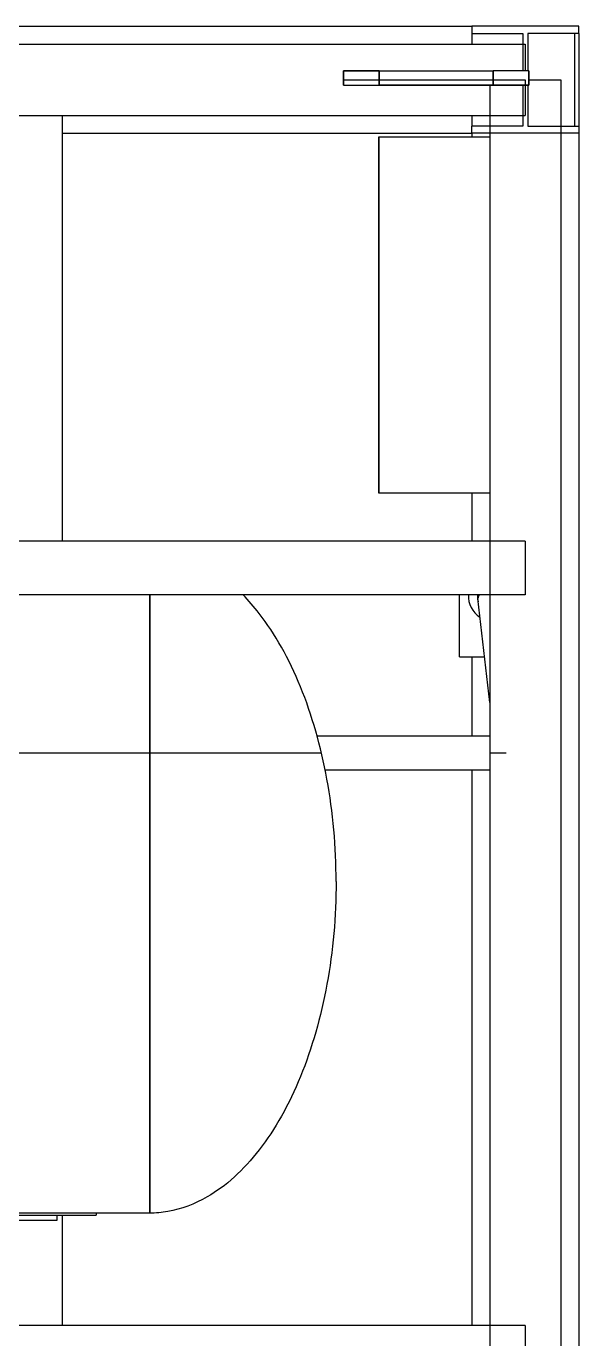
# Model space of a CAD drawing. Header units: inches. Extents: x 517790 to 538444, y 301815 to 302461.
# Drawn here: x 517895.002 to 517895.733, y 302338.991 to 302340.729 of the extents above; entities that cross this region are included whole.
import ezdxf

# ---------------------------------------------------------------- set-up
doc = ezdxf.new("R2010")
doc.units = ezdxf.units.IN
doc.header["$MEASUREMENT"] = 0
doc.layers.add('硅胶总平面底图 工艺装置区', color=253, linetype='Continuous')

msp = doc.modelspace()

# ---------------------------------------------------------------- linework, layer by layer
at = {"layer": '硅胶总平面底图 工艺装置区', "color": 253, "linetype": 'Continuous', "lineweight": -3}
for p, q in [((517893.811, 302340.7293), (517895.5919, 302340.7293)), ((517895.7335, 302340.7293), (517895.5919, 302340.7293)), ((517895.5919, 302340.7293), (517895.5919, 302340.7198)), ((517895.5919, 302340.7198), (517895.6594, 302340.7198)), ((517895.5919, 302340.7198), (517895.5919, 302340.7057)), ((517895.6594, 302340.7198), (517895.6594, 302340.6701)), ((517895.7335, 302340.7198), (517895.666, 302340.7198)), ((517895.666, 302340.7198), (517895.666, 302340.6701)), ((517895.728, 302340.7198), (517895.728, 302340.5971)), ((517895.7335, 302340.7198), (517895.7335, 302340.7293)), ((517895.7335, 302340.7198), (517895.7335, 302340.5971)), ((517893.811, 302340.7057), (517895.6627, 302340.7057)), ((517895.6627, 302340.7057), (517895.6627, 302340.6701)), ((517895.4692, 302340.6701), (517895.422, 302340.6701)), ((517895.422, 302340.6701), (517895.4692, 302340.6701)), ((517895.422, 302340.6701), (517895.422, 302340.6512)), ((517895.422, 302340.6512), (517895.422, 302340.6701)), ((517895.4692, 302340.6512), (517895.4692, 302340.6701)), ((517895.4692, 302340.6701), (517895.4692, 302340.6512)), ((517895.4692, 302340.6701), (517895.6202, 302340.6701)), ((517895.4692, 302340.6701), (517895.6202, 302340.6701)), ((517895.4692, 302340.6701), (517895.4692, 302340.6512)), ((517895.6674, 302340.6701), (517895.6202, 302340.6701)), ((517895.6674, 302340.6701), (517895.6202, 302340.6701)), ((517895.6202, 302340.6701), (517895.6202, 302340.6512)), ((517895.6202, 302340.6512), (517895.6202, 302340.6701)), ((517895.6202, 302340.6701), (517895.6202, 302340.6512)), ((517895.6674, 302340.6512), (517895.6674, 302340.6701)), ((517895.6674, 302340.6701), (517895.6674, 302340.6512)), ((517895.422, 302340.6585), (517895.6627, 302340.6585)), ((517895.422, 302340.6512), (517895.4692, 302340.6512)), ((517895.422, 302340.6512), (517895.4692, 302340.6512)), ((517895.6202, 302340.6512), (517895.4692, 302340.6512)), ((517895.4692, 302340.6512), (517895.6202, 302340.6512)), ((517895.6155, 302340.6512), (517895.6155, 302337.9775)), ((517895.6202, 302340.6512), (517895.6674, 302340.6512)), ((517895.6674, 302340.6512), (517895.6202, 302340.6512)), ((517895.6594, 302340.6512), (517895.6594, 302340.5971)), ((517895.6627, 302340.6585), (517895.6627, 302340.6512)), ((517895.6627, 302340.6512), (517895.6627, 302340.6113)), ((517895.666, 302340.6512), (517895.666, 302340.5971)), ((517895.6674, 302340.6585), (517895.7099, 302340.6585)), ((517895.7099, 302340.6585), (517895.7099, 302338.799)), ((517894.4473, 302340.6113), (517895.6627, 302340.6113)), ((517895.0491, 302340.6113), (517895.0491, 302340.0472)), ((517895.5919, 302340.6113), (517895.5919, 302340.5971)), ((517895.6594, 302340.5971), (517895.5919, 302340.5971)), ((517895.5919, 302340.5877), (517895.5919, 302340.5971)), ((517895.666, 302340.5971), (517895.7335, 302340.5971)), ((517895.7335, 302340.5971), (517895.7335, 302340.5877)), ((517895.0491, 302340.5877), (517895.5919, 302340.5877)), ((517895.4685, 302340.5829), (517895.4685, 302340.1109)), ((517895.4685, 302340.1109), (517895.4685, 302340.5829)), ((517895.4685, 302340.5829), (517895.6155, 302340.5829)), ((517895.4685, 302340.5829), (517895.6155, 302340.5829)), ((517895.7335, 302340.5877), (517895.5919, 302340.5877)), ((517895.5919, 302340.5877), (517895.5919, 302340.5829)), ((517895.7335, 302340.5877), (517895.7335, 302338.8673)), ((517895.6155, 302340.1109), (517895.4685, 302340.1109)), ((517895.6155, 302340.1109), (517895.4685, 302340.1109)), ((517895.5919, 302340.1109), (517895.5919, 302340.0472)), ((517895.6627, 302340.0472), (517894.9528, 302340.0472)), ((517895.6627, 302340.0472), (517895.6627, 302339.9764)), ((517895.6627, 302339.9764), (517894.9528, 302339.9764)), ((517895.1652, 302339.9764), (517895.1652, 302339.1575)), ((517895.1652, 302339.1575), (517895.1652, 302339.9764)), ((517895.5757, 302339.8942), (517895.5757, 302339.9764)), ((517895.6155, 302339.8338), (517895.5999, 302339.9713)), ((517895.5757, 302339.8942), (517895.6086, 302339.8942)), ((517895.5919, 302339.8942), (517895.5919, 302339.7892)), ((517895.6155, 302339.7892), (517895.387, 302339.7892)), ((517895.3928, 302339.7665), (517892.0603, 302339.7665)), ((517895.6372, 302339.7665), (517895.6155, 302339.7665)), ((517895.6155, 302339.7439), (517895.3977, 302339.7439)), ((517895.5919, 302339.7439), (517895.5919, 302339.0088)), ((517895.1652, 302339.1575), (517893.3263, 302339.1575)), ((517894.8584, 302339.1546), (517895.0944, 302339.1546)), ((517895.0425, 302339.1481), (517895.0425, 302339.1546)), ((517895.0425, 302339.1481), (517895.0425, 302339.1546)), ((517895.0491, 302339.1546), (517895.0491, 302339.0088)), ((517895.0944, 302339.1575), (517895.0944, 302339.1546)), ((517894.9103, 302339.1481), (517895.0425, 302339.1481)), ((517894.9103, 302339.1481), (517895.0425, 302339.1481)), ((517895.6627, 302339.0088), (517890.8483, 302339.0088)), ((517895.6627, 302339.0088), (517895.6627, 302338.938))]:
    msp.add_line(p, q, dxfattribs=at)
for centre, radius, start, end in [((517895.6182, 302339.9734), 0.0307, 174.2608, 239.6292), ((517895.6182, 302339.9734), 0.0189, 170.648, 199.4361), ((517895.6191, 302339.9735), 0.0193, 171.2825, 186.4693)]:
    msp.add_arc(centre, radius, start, end, dxfattribs=at)
for points, knots in [([(517895.4121, 302339.5965), (517895.4121, 302339.6424), (517895.408, 302339.6884), (517895.4, 302339.7321), (517895.392, 302339.7758), (517895.3801, 302339.8173), (517895.3649, 302339.8545), (517895.3497, 302339.8917), (517895.3312, 302339.9246), (517895.3103, 302339.9516), (517895.3034, 302339.9605), (517895.2962, 302339.9688), (517895.2888, 302339.9764)], [4.712389, 4.712389, 4.712389, 4.712389, 5.026548, 5.026548, 5.026548, 5.340708, 5.340708, 5.340708, 5.654867, 5.654867, 5.654867, 5.758719, 5.758719, 5.758719, 5.758719]), ([(517895.4121, 302339.5965), (517895.4121, 302339.5505), (517895.408, 302339.5046), (517895.4, 302339.4608), (517895.392, 302339.4171), (517895.3801, 302339.3757), (517895.3649, 302339.3385), (517895.3497, 302339.3013), (517895.3312, 302339.2684), (517895.3103, 302339.2414), (517895.2894, 302339.2143), (517895.2661, 302339.1932), (517895.2415, 302339.179), (517895.2245, 302339.1692), (517895.2069, 302339.1627), (517895.1891, 302339.1596), (517895.1812, 302339.1582), (517895.1732, 302339.1575), (517895.1652, 302339.1575)], [4.712389, 4.712389, 4.712389, 4.712389, 5.026548, 5.026548, 5.026548, 5.340708, 5.340708, 5.340708, 5.654867, 5.654867, 5.654867, 5.969026, 5.969026, 5.969026, 6.186136, 6.186136, 6.186136, 6.283185, 6.283185, 6.283185, 6.283185])]:
    msp.add_open_spline(points, degree=3, knots=knots, dxfattribs=at)
msp.add_open_spline([(517895.5999, 302339.9713), (517895.5999, 302339.9713), (517895.6007, 302339.9735), (517895.6021, 302339.9764)], degree=3, dxfattribs=at)

doc.saveas('drawing.dxf')
